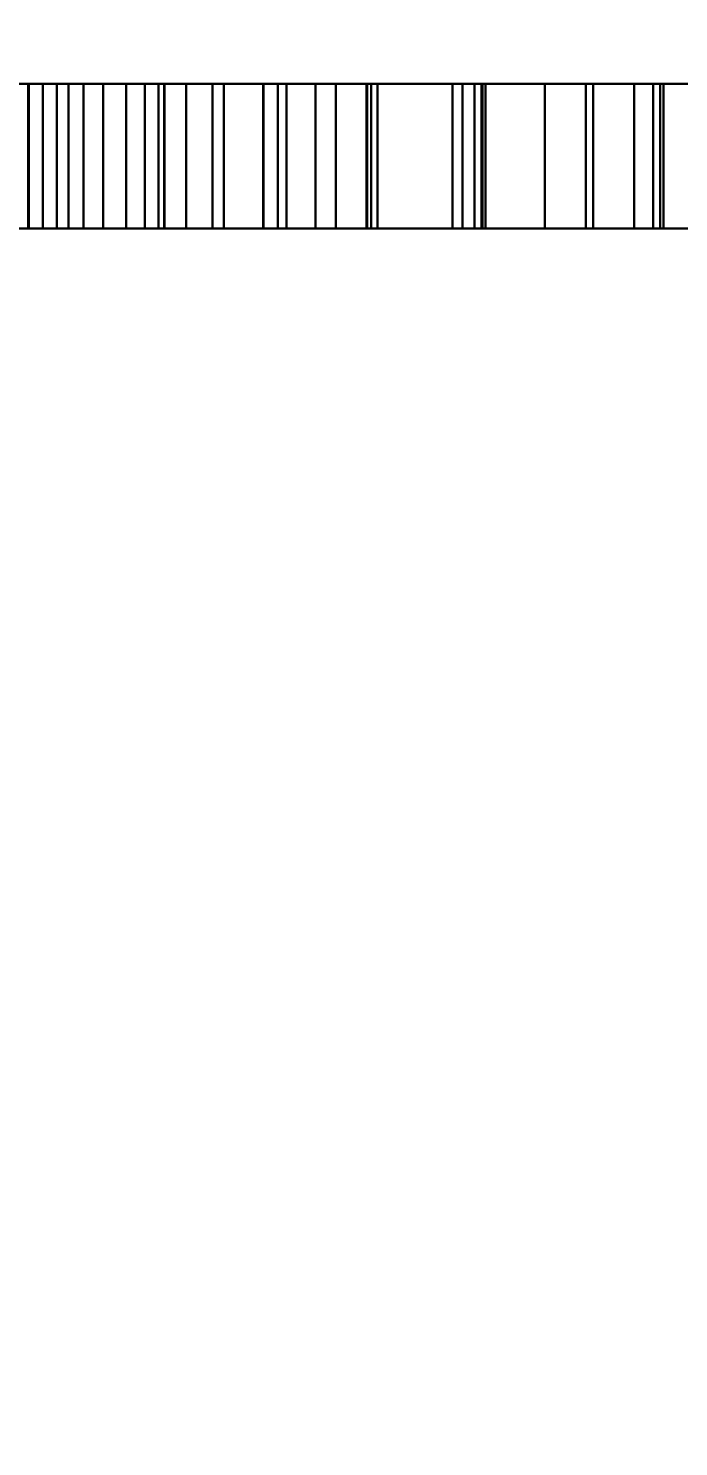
# Model space of a CAD drawing. Header units: millimetres. Extents: x -33522418 to 16198808, y -126322335 to -58690945.
# Drawn here: x -15916759.46 to -15916754.18, y -63981163.69 to -63981152.19 of the extents above; entities that cross this region are included whole.
import ezdxf

# ---------------------------------------------------------------- set-up
doc = ezdxf.new("R2010")
doc.units = ezdxf.units.MM
doc.header["$LTSCALE"] = 10
doc.header["$PDMODE"] = 3
doc.linetypes.add('DASH', pattern=[0.35, 0.25, -0.1])
doc.layers.add('LAYER4', color=7, linetype='Continuous')
doc.layers.add('墙体层', color=1, linetype='Continuous')
doc.styles.add('宋体_T3', font='SimSun.ttf', dxfattribs={"width": 0.7})
doc.dimstyles.new('_TCH_ARCH&&60', dxfattribs={"dimtxt": 158.607595, "dimasz": 60, "dimexe": 90, "dimexo": 180, "dimgap": 60, "dimtad": 1, "dimdec": 0, "dimzin": 0, "dimdsep": 46, "dimtxsty": '宋体_T3', "dimblk": 'ARCHTICK', "dimcen": 0.09, "dimclrd": 2, "dimclre": 2, "dimclrt": 2, "dimazin": 2, "dimtfac": 1, "dimtdec": 0, "dimtix": 1, "dimtmove": 2, "dimatfit": 3, "dimfxl": 60, "dimtolj": 1, "dimtzin": 0, "dimarcsym": 0})

# ---------------------------------------------------------------- blocks, each defined once
blk = doc.blocks.new('754')
at = {"layer": '墙体层', "color": 8}
for points, invisible_edges in [([(45027.25, 95933.932, 62.74), (45027.25, 95998.619, 63.266), (45028.424, 95998.619, 63.266)], 12), ([(45027.25, 95933.932, 62.74), (45028.424, 95998.619, 63.266), (45028.424, 95933.932, 62.74)], 1), ([(45027.25, 95933.932, 62.74), (45027.25, 95997.711, 59.276), (45027.25, 95998.619, 63.266)], 3), ([(45028.424, 95933.932, 62.74), (45028.424, 95998.619, 63.266), (45028.424, 95997.711, 59.276)], 14), ([(45027.25, 95935.594, 37.638), (45027.25, 95998.498, 40.617), (45027.25, 95933.221, 41.204)], 13), ([(45027.25, 95883.888, 36.691), (45027.25, 95997.728, 40.137), (45027.25, 95998.498, 40.617)], 13), ([(45027.25, 95933.221, 41.204), (45027.25, 95998.498, 40.617), (45028.424, 95998.498, 40.617)], 12), ([(45027.25, 95933.221, 41.204), (45028.424, 95998.498, 40.617), (45028.424, 95933.221, 41.204)], 1), ([(45027.25, 95998.481, 58.798), (45027.25, 95933.205, 58.214), (45028.424, 95933.205, 58.214)], 12), ([(45027.25, 95998.481, 58.798), (45028.424, 95933.205, 58.214), (45028.424, 95998.481, 58.798)], 1), ([(45027.25, 95883.932, 62.74), (45027.25, 95998.481, 58.798), (45027.25, 95997.711, 59.276)], 13), ([(45027.25, 95935.161, 62.064), (45027.25, 95933.205, 58.214), (45027.25, 95998.481, 58.798)], 13), ([(45028.424, 95935.594, 37.638), (45028.424, 95933.221, 41.204), (45028.424, 95998.498, 40.617)], 13), ([(45028.424, 95883.888, 36.691), (45028.424, 95998.498, 40.617), (45028.424, 95997.728, 40.137)], 13), ([(45028.424, 95883.932, 62.74), (45028.424, 95997.711, 59.276), (45028.424, 95998.481, 58.798)], 13), ([(45028.424, 95935.161, 62.064), (45028.424, 95998.481, 58.798), (45028.424, 95933.205, 58.214)], 13), ([(45027.25, 95998.075, 36.011), (45027.25, 95932.993, 36.317), (45028.424, 95932.993, 36.317)], 12), ([(45027.25, 95998.075, 36.011), (45028.424, 95932.993, 36.317), (45028.424, 95998.075, 36.011)], 1), ([(45027.25, 95998.075, 36.011), (45027.25, 95996.911, 39.763), (45027.25, 95932.993, 36.317)], 3), ([(45028.424, 95998.075, 36.011), (45028.424, 95932.993, 36.317), (45028.424, 95996.911, 39.763)], 14), ([(45027.25, 95882.993, 36.317), (45027.25, 95996.911, 39.763), (45027.25, 95997.728, 40.137)], 13), ([(45028.424, 95882.993, 36.317), (45028.424, 95997.728, 40.137), (45028.424, 95996.911, 39.763)], 13), ([(45027.25, 95970.206, 46.644), (45027.25, 95972.159, 50.985), (45027.25, 95970.766, 46.435)], 3), ([(45027.25, 95970.206, 46.644), (45027.25, 95971.301, 51.271), (45027.25, 95972.159, 50.985)], 13), ([(45027.25, 95969.876, 59.271), (45027.25, 95972.121, 62.744), (45027.25, 95970.325, 58.962)], 3), ([(45027.25, 95969.876, 59.271), (45027.25, 95971.452, 63.02), (45027.25, 95972.121, 62.744)], 13), ([(45028.424, 95970.206, 46.644), (45028.424, 95970.766, 46.435), (45028.424, 95972.159, 50.985)], 14), ([(45028.424, 95970.206, 46.644), (45028.424, 95972.159, 50.985), (45028.424, 95971.301, 51.271)], 13), ([(45028.424, 95969.876, 59.271), (45028.424, 95970.325, 58.962), (45028.424, 95972.121, 62.744)], 14), ([(45028.424, 95969.876, 59.271), (45028.424, 95972.121, 62.744), (45028.424, 95971.452, 63.02)], 13), ([(45027.25, 95969.718, 39.704), (45027.25, 95971.654, 36.287), (45027.25, 95970.887, 36.036)], 13), ([(45027.25, 95970.326, 39.941), (45027.25, 95971.654, 36.287), (45027.25, 95969.718, 39.704)], 3), ([(45028.424, 95969.718, 39.704), (45028.424, 95970.887, 36.036), (45028.424, 95971.654, 36.287)], 13), ([(45028.424, 95970.326, 39.941), (45028.424, 95969.718, 39.704), (45028.424, 95971.654, 36.287)], 14), ([(45027.25, 95969.378, 59.532), (45027.25, 95971.452, 63.02), (45027.25, 95969.876, 59.271)], 3), ([(45027.25, 95969.378, 59.532), (45027.25, 95970.741, 63.265), (45027.25, 95971.452, 63.02)], 13), ([(45028.424, 95969.378, 59.532), (45028.424, 95969.876, 59.271), (45028.424, 95971.452, 63.02)], 14), ([(45028.424, 95969.378, 59.532), (45028.424, 95971.452, 63.02), (45028.424, 95970.741, 63.265)], 13), ([(45027.25, 95971.301, 51.271), (45027.25, 95970.321, 51.578), (45028.424, 95970.321, 51.578)], 12), ([(45027.25, 95971.301, 51.271), (45028.424, 95970.321, 51.578), (45028.424, 95971.301, 51.271)], 1), ([(45027.25, 95969.53, 46.867), (45027.25, 95971.301, 51.271), (45027.25, 95970.206, 46.644)], 3), ([(45027.25, 95969.53, 46.867), (45027.25, 95970.321, 51.578), (45027.25, 95971.301, 51.271)], 13), ([(45028.424, 95969.53, 46.867), (45028.424, 95970.206, 46.644), (45028.424, 95971.301, 51.271)], 14), ([(45028.424, 95969.53, 46.867), (45028.424, 95971.301, 51.271), (45028.424, 95970.321, 51.578)], 13), ([(45027.25, 95970.092, 35.831), (45027.25, 95970.887, 36.036), (45028.424, 95970.887, 36.036)], 12), ([(45027.25, 95970.092, 35.831), (45028.424, 95970.887, 36.036), (45028.424, 95970.092, 35.831)], 1), ([(45027.25, 95969.718, 39.704), (45027.25, 95970.887, 36.036), (45027.25, 95970.092, 35.831)], 13), ([(45028.424, 95969.718, 39.704), (45028.424, 95970.092, 35.831), (45028.424, 95970.887, 36.036)], 13), ([(45027.25, 95970.206, 46.644), (45027.25, 95970.766, 46.435), (45028.424, 95970.766, 46.435)], 12), ([(45027.25, 95970.206, 46.644), (45028.424, 95970.766, 46.435), (45028.424, 95970.206, 46.644)], 1), ([(45027.25, 95970.741, 63.265), (45027.25, 95969.998, 63.472), (45028.424, 95969.998, 63.472)], 12), ([(45027.25, 95970.741, 63.265), (45028.424, 95969.998, 63.472), (45028.424, 95970.741, 63.265)], 1), ([(45027.25, 95969.378, 59.532), (45027.25, 95969.998, 63.472), (45027.25, 95970.741, 63.265)], 13), ([(45028.424, 95969.378, 59.532), (45028.424, 95970.741, 63.265), (45028.424, 95969.998, 63.472)], 13), ([(45027.25, 95970.326, 39.941), (45027.25, 95969.718, 39.704), (45028.424, 95969.718, 39.704)], 12), ([(45027.25, 95970.326, 39.941), (45028.424, 95969.718, 39.704), (45028.424, 95970.326, 39.941)], 1), ([(45027.25, 95969.876, 59.271), (45027.25, 95970.325, 58.962), (45028.424, 95970.325, 58.962)], 12), ([(45027.25, 95969.876, 59.271), (45028.424, 95970.325, 58.962), (45028.424, 95969.876, 59.271)], 1), ([(45027.25, 95970.321, 51.578), (45027.25, 95969.219, 51.903), (45028.424, 95969.219, 51.903)], 12), ([(45027.25, 95970.321, 51.578), (45028.424, 95969.219, 51.903), (45028.424, 95970.321, 51.578)], 1), ([(45027.25, 95968.738, 47.103), (45027.25, 95970.321, 51.578), (45027.25, 95969.53, 46.867)], 3), ([(45027.25, 95968.738, 47.103), (45027.25, 95969.219, 51.903), (45027.25, 95970.321, 51.578)], 13), ([(45028.424, 95968.738, 47.103), (45028.424, 95969.53, 46.867), (45028.424, 95970.321, 51.578)], 14), ([(45028.424, 95968.738, 47.103), (45028.424, 95970.321, 51.578), (45028.424, 95969.219, 51.903)], 13), ([(45027.25, 95969.53, 46.867), (45027.25, 95970.206, 46.644), (45028.424, 95970.206, 46.644)], 12), ([(45027.25, 95969.53, 46.867), (45028.424, 95970.206, 46.644), (45028.424, 95969.53, 46.867)], 1), ([(45027.25, 95969.269, 35.672), (45027.25, 95970.092, 35.831), (45028.424, 95970.092, 35.831)], 12), ([(45027.25, 95969.269, 35.672), (45028.424, 95970.092, 35.831), (45028.424, 95969.269, 35.672)], 1), ([(45027.25, 95969.043, 39.52), (45027.25, 95970.092, 35.831), (45027.25, 95969.269, 35.672)], 13), ([(45027.25, 95969.718, 39.704), (45027.25, 95970.092, 35.831), (45027.25, 95969.043, 39.52)], 3), ([(45028.424, 95969.043, 39.52), (45028.424, 95969.269, 35.672), (45028.424, 95970.092, 35.831)], 13), ([(45028.424, 95969.718, 39.704), (45028.424, 95969.043, 39.52), (45028.424, 95970.092, 35.831)], 14), ([(45027.25, 95969.998, 63.472), (45027.25, 95969.223, 63.641), (45028.424, 95969.223, 63.641)], 12), ([(45027.25, 95969.998, 63.472), (45028.424, 95969.223, 63.641), (45028.424, 95969.998, 63.472)], 1), ([(45027.25, 95968.829, 59.746), (45027.25, 95969.998, 63.472), (45027.25, 95969.378, 59.532)], 3), ([(45027.25, 95968.829, 59.746), (45027.25, 95969.223, 63.641), (45027.25, 95969.998, 63.472)], 13), ([(45028.424, 95968.829, 59.746), (45028.424, 95969.378, 59.532), (45028.424, 95969.998, 63.472)], 14), ([(45028.424, 95968.829, 59.746), (45028.424, 95969.998, 63.472), (45028.424, 95969.223, 63.641)], 13), ([(45027.25, 95969.378, 59.532), (45027.25, 95969.876, 59.271), (45028.424, 95969.876, 59.271)], 12), ([(45027.25, 95969.378, 59.532), (45028.424, 95969.876, 59.271), (45028.424, 95969.378, 59.532)], 1), ([(45027.25, 95969.718, 39.704), (45027.25, 95969.043, 39.52), (45028.424, 95969.043, 39.52)], 12), ([(45027.25, 95969.718, 39.704), (45028.424, 95969.043, 39.52), (45028.424, 95969.718, 39.704)], 1), ([(45027.25, 95968.738, 47.103), (45027.25, 95969.53, 46.867), (45028.424, 95969.53, 46.867)], 12), ([(45027.25, 95968.738, 47.103), (45028.424, 95969.53, 46.867), (45028.424, 95968.738, 47.103)], 1), ([(45027.25, 95968.829, 59.746), (45027.25, 95969.378, 59.532), (45028.424, 95969.378, 59.532)], 12), ([(45027.25, 95968.829, 59.746), (45028.424, 95969.378, 59.532), (45028.424, 95968.829, 59.746)], 1), ([(45027.25, 95968.42, 35.558), (45027.25, 95969.269, 35.672), (45028.424, 95969.269, 35.672)], 12), ([(45027.25, 95968.42, 35.558), (45028.424, 95969.269, 35.672), (45028.424, 95968.42, 35.558)], 1), ([(45027.25, 95968.301, 39.388), (45027.25, 95969.269, 35.672), (45027.25, 95968.42, 35.558)], 13), ([(45027.25, 95969.043, 39.52), (45027.25, 95969.269, 35.672), (45027.25, 95968.301, 39.388)], 3), ([(45027.25, 95969.223, 63.641), (45027.25, 95968.416, 63.773), (45028.424, 95968.416, 63.773)], 12), ([(45027.25, 95969.223, 63.641), (45028.424, 95968.416, 63.773), (45028.424, 95969.223, 63.641)], 1), ([(45027.25, 95968.23, 59.912), (45027.25, 95969.223, 63.641), (45027.25, 95968.829, 59.746)], 3), ([(45027.25, 95968.23, 59.912), (45027.25, 95968.416, 63.773), (45027.25, 95969.223, 63.641)], 13), ([(45027.25, 95969.219, 51.903), (45027.25, 95967.995, 52.248), (45028.424, 95967.995, 52.248)], 12), ([(45027.25, 95969.219, 51.903), (45028.424, 95967.995, 52.248), (45028.424, 95969.219, 51.903)], 1), ([(45027.25, 95967.829, 47.353), (45027.25, 95969.219, 51.903), (45027.25, 95968.738, 47.103)], 3), ([(45027.25, 95967.829, 47.353), (45027.25, 95967.995, 52.248), (45027.25, 95969.219, 51.903)], 13), ([(45028.424, 95968.301, 39.388), (45028.424, 95968.42, 35.558), (45028.424, 95969.269, 35.672)], 13), ([(45028.424, 95969.043, 39.52), (45028.424, 95968.301, 39.388), (45028.424, 95969.269, 35.672)], 14), ([(45028.424, 95968.23, 59.912), (45028.424, 95968.829, 59.746), (45028.424, 95969.223, 63.641)], 14), ([(45028.424, 95968.23, 59.912), (45028.424, 95969.223, 63.641), (45028.424, 95968.416, 63.773)], 13), ([(45028.424, 95967.829, 47.353), (45028.424, 95968.738, 47.103), (45028.424, 95969.219, 51.903)], 14), ([(45028.424, 95967.829, 47.353), (45028.424, 95969.219, 51.903), (45028.424, 95967.995, 52.248)], 13), ([(45027.25, 95969.043, 39.52), (45027.25, 95968.301, 39.388), (45028.424, 95968.301, 39.388)], 12), ([(45027.25, 95969.043, 39.52), (45028.424, 95968.301, 39.388), (45028.424, 95969.043, 39.52)], 1), ([(45027.25, 95968.23, 59.912), (45027.25, 95968.829, 59.746), (45028.424, 95968.829, 59.746)], 12), ([(45027.25, 95968.23, 59.912), (45028.424, 95968.829, 59.746), (45028.424, 95968.23, 59.912)], 1), ([(45027.25, 95967.829, 47.353), (45027.25, 95968.738, 47.103), (45028.424, 95968.738, 47.103)], 12), ([(45027.25, 95967.829, 47.353), (45028.424, 95968.738, 47.103), (45028.424, 95967.829, 47.353)], 1), ([(45027.25, 95967.543, 35.489), (45027.25, 95968.42, 35.558), (45028.424, 95968.42, 35.558)], 12), ([(45027.25, 95967.543, 35.489), (45028.424, 95968.42, 35.558), (45028.424, 95967.543, 35.489)], 1), ([(45027.25, 95967.492, 39.309), (45027.25, 95968.42, 35.558), (45027.25, 95967.543, 35.489)], 13), ([(45027.25, 95968.301, 39.388), (45027.25, 95968.42, 35.558), (45027.25, 95967.492, 39.309)], 3), ([(45027.25, 95968.416, 63.773), (45027.25, 95967.576, 63.867), (45028.424, 95967.576, 63.867)], 12), ([(45027.25, 95968.416, 63.773), (45028.424, 95967.576, 63.867), (45028.424, 95968.416, 63.773)], 1), ([(45027.25, 95967.581, 60.031), (45027.25, 95968.416, 63.773), (45027.25, 95968.23, 59.912)], 3), ([(45027.25, 95967.581, 60.031), (45027.25, 95967.576, 63.867), (45027.25, 95968.416, 63.773)], 13), ([(45028.424, 95967.492, 39.309), (45028.424, 95967.543, 35.489), (45028.424, 95968.42, 35.558)], 13), ([(45028.424, 95968.301, 39.388), (45028.424, 95967.492, 39.309), (45028.424, 95968.42, 35.558)], 14), ([(45028.424, 95967.581, 60.031), (45028.424, 95968.23, 59.912), (45028.424, 95968.416, 63.773)], 14), ([(45028.424, 95967.581, 60.031), (45028.424, 95968.416, 63.773), (45028.424, 95967.576, 63.867)], 13), ([(45027.25, 95968.301, 39.388), (45027.25, 95967.492, 39.309), (45028.424, 95967.492, 39.309)], 12), ([(45027.25, 95968.301, 39.388), (45028.424, 95967.492, 39.309), (45028.424, 95968.301, 39.388)], 1), ([(45027.25, 95967.581, 60.031), (45027.25, 95968.23, 59.912), (45028.424, 95968.23, 59.912)], 12), ([(45027.25, 95967.581, 60.031), (45028.424, 95968.23, 59.912), (45028.424, 95967.581, 60.031)], 1), ([(45027.25, 95967.995, 52.248), (45027.25, 95966.648, 52.613), (45028.424, 95966.648, 52.613)], 12), ([(45027.25, 95967.995, 52.248), (45028.424, 95966.648, 52.613), (45028.424, 95967.995, 52.248)], 1), ([(45027.25, 95966.803, 47.616), (45027.25, 95967.995, 52.248), (45027.25, 95967.829, 47.353)], 3), ([(45027.25, 95965.408, 47.976), (45027.25, 95967.995, 52.248), (45027.25, 95966.803, 47.616)], 3), ([(45027.25, 95965.408, 47.976), (45027.25, 95966.648, 52.613), (45027.25, 95967.995, 52.248)], 13), ([(45028.424, 95966.803, 47.616), (45028.424, 95967.829, 47.353), (45028.424, 95967.995, 52.248)], 14), ([(45028.424, 95965.408, 47.976), (45028.424, 95966.803, 47.616), (45028.424, 95967.995, 52.248)], 14), ([(45028.424, 95965.408, 47.976), (45028.424, 95967.995, 52.248), (45028.424, 95966.648, 52.613)], 13), ([(45027.25, 95966.803, 47.616), (45027.25, 95967.829, 47.353), (45028.424, 95967.829, 47.353)], 12), ([(45027.25, 95966.803, 47.616), (45028.424, 95967.829, 47.353), (45028.424, 95966.803, 47.616)], 1), ([(45027.25, 95966.882, 60.102), (45027.25, 95967.581, 60.031), (45028.424, 95967.581, 60.031)], 12), ([(45027.25, 95966.882, 60.102), (45028.424, 95967.581, 60.031), (45028.424, 95966.882, 60.102)], 1), ([(45027.25, 95966.882, 60.102), (45027.25, 95967.576, 63.867), (45027.25, 95967.581, 60.031)], 3), ([(45027.25, 95967.576, 63.867), (45027.25, 95966.705, 63.924), (45028.424, 95966.705, 63.924)], 12), ([(45027.25, 95967.576, 63.867), (45028.424, 95966.705, 63.924), (45028.424, 95967.576, 63.867)], 1), ([(45027.25, 95966.882, 60.102), (45027.25, 95966.705, 63.924), (45027.25, 95967.576, 63.867)], 13), ([(45027.25, 95966.639, 35.466), (45027.25, 95967.543, 35.489), (45028.424, 95967.543, 35.489)], 12), ([(45027.25, 95966.639, 35.466), (45028.424, 95967.543, 35.489), (45028.424, 95966.639, 35.466)], 1), ([(45027.25, 95966.615, 39.283), (45027.25, 95967.543, 35.489), (45027.25, 95966.639, 35.466)], 13), ([(45027.25, 95967.492, 39.309), (45027.25, 95967.543, 35.489), (45027.25, 95966.615, 39.283)], 3), ([(45027.25, 95967.492, 39.309), (45027.25, 95966.615, 39.283), (45028.424, 95966.615, 39.283)], 12), ([(45027.25, 95967.492, 39.309), (45028.424, 95966.615, 39.283), (45028.424, 95967.492, 39.309)], 1), ([(45028.424, 95966.882, 60.102), (45028.424, 95967.581, 60.031), (45028.424, 95967.576, 63.867)], 14), ([(45028.424, 95966.882, 60.102), (45028.424, 95967.576, 63.867), (45028.424, 95966.705, 63.924)], 13), ([(45028.424, 95966.615, 39.283), (45028.424, 95966.639, 35.466), (45028.424, 95967.543, 35.489)], 13), ([(45028.424, 95967.492, 39.309), (45028.424, 95966.615, 39.283), (45028.424, 95967.543, 35.489)], 14), ([(45027.25, 95966.133, 60.126), (45027.25, 95966.882, 60.102), (45028.424, 95966.882, 60.102)], 12), ([(45027.25, 95966.133, 60.126), (45028.424, 95966.882, 60.102), (45028.424, 95966.133, 60.126)], 1), ([(45027.25, 95966.133, 60.126), (45027.25, 95966.705, 63.924), (45027.25, 95966.882, 60.102)], 3), ([(45027.25, 95965.408, 47.976), (45027.25, 95966.803, 47.616), (45028.424, 95966.803, 47.616)], 12), ([(45027.25, 95965.408, 47.976), (45028.424, 95966.803, 47.616), (45028.424, 95965.408, 47.976)], 1), ([(45028.424, 95966.133, 60.126), (45028.424, 95966.882, 60.102), (45028.424, 95966.705, 63.924)], 14), ([(45027.25, 95966.705, 63.924), (45027.25, 95965.802, 63.942), (45028.424, 95965.802, 63.942)], 12), ([(45027.25, 95966.705, 63.924), (45028.424, 95965.802, 63.942), (45028.424, 95966.705, 63.924)], 1), ([(45027.25, 95966.133, 60.126), (45027.25, 95965.802, 63.942), (45027.25, 95966.705, 63.924)], 13), ([(45028.424, 95966.133, 60.126), (45028.424, 95966.705, 63.924), (45028.424, 95965.802, 63.942)], 13), ([(45027.25, 95966.648, 52.613), (45027.25, 95962.547, 53.788), (45028.424, 95962.547, 53.788)], 12), ([(45027.25, 95966.648, 52.613), (45028.424, 95962.547, 53.788), (45028.424, 95966.648, 52.613)], 1), ([(45027.25, 95964.141, 48.322), (45027.25, 95966.648, 52.613), (45027.25, 95965.408, 47.976)], 3), ([(45027.25, 95964.141, 48.322), (45027.25, 95962.547, 53.788), (45027.25, 95966.648, 52.613)], 13), ([(45027.25, 95965.171, 35.511), (45027.25, 95966.639, 35.466), (45028.424, 95966.639, 35.466)], 12), ([(45027.25, 95965.171, 35.511), (45028.424, 95966.639, 35.466), (45028.424, 95965.171, 35.511)], 1), ([(45027.25, 95965.741, 39.312), (45027.25, 95966.639, 35.466), (45027.25, 95965.171, 35.511)], 13), ([(45027.25, 95966.615, 39.283), (45027.25, 95966.639, 35.466), (45027.25, 95965.741, 39.312)], 3), ([(45027.25, 95966.615, 39.283), (45027.25, 95965.741, 39.312), (45028.424, 95965.741, 39.312)], 12), ([(45027.25, 95966.615, 39.283), (45028.424, 95965.741, 39.312), (45028.424, 95966.615, 39.283)], 1), ([(45028.424, 95964.141, 48.322), (45028.424, 95965.408, 47.976), (45028.424, 95966.648, 52.613)], 14), ([(45028.424, 95964.141, 48.322), (45028.424, 95966.648, 52.613), (45028.424, 95962.547, 53.788)], 13), ([(45028.424, 95965.741, 39.312), (45028.424, 95965.171, 35.511), (45028.424, 95966.639, 35.466)], 13), ([(45028.424, 95966.615, 39.283), (45028.424, 95965.741, 39.312), (45028.424, 95966.639, 35.466)], 14), ([(45027.25, 95965.256, 60.105), (45027.25, 95966.133, 60.126), (45028.424, 95966.133, 60.126)], 12), ([(45027.25, 95965.256, 60.105), (45028.424, 95966.133, 60.126), (45028.424, 95965.256, 60.105)], 1), ([(45027.25, 95965.256, 60.105), (45027.25, 95965.802, 63.942), (45027.25, 95966.133, 60.126)], 3), ([(45028.424, 95965.256, 60.105), (45028.424, 95966.133, 60.126), (45028.424, 95965.802, 63.942)], 14), ([(45027.25, 95965.802, 63.942), (45027.25, 95965.197, 63.931), (45028.424, 95965.197, 63.931)], 12), ([(45027.25, 95965.802, 63.942), (45028.424, 95965.197, 63.931), (45028.424, 95965.802, 63.942)], 1), ([(45027.25, 95965.256, 60.105), (45027.25, 95965.197, 63.931), (45027.25, 95965.802, 63.942)], 13), ([(45028.424, 95965.256, 60.105), (45028.424, 95965.802, 63.942), (45028.424, 95965.197, 63.931)], 13), ([(45027.25, 95965.741, 39.312), (45027.25, 95964.925, 39.401), (45028.424, 95964.925, 39.401)], 12), ([(45027.25, 95965.741, 39.312), (45028.424, 95964.925, 39.401), (45028.424, 95965.741, 39.312)], 1), ([(45027.25, 95965.741, 39.312), (45027.25, 95965.171, 35.511), (45027.25, 95964.925, 39.401)], 3), ([(45028.424, 95965.741, 39.312), (45028.424, 95964.925, 39.401), (45028.424, 95965.171, 35.511)], 14), ([(45027.25, 95964.141, 48.322), (45027.25, 95965.408, 47.976), (45028.424, 95965.408, 47.976)], 12), ([(45027.25, 95964.141, 48.322), (45028.424, 95965.408, 47.976), (45028.424, 95964.141, 48.322)], 1), ([(45027.25, 95964.454, 60.041), (45027.25, 95965.256, 60.105), (45028.424, 95965.256, 60.105)], 12), ([(45027.25, 95964.454, 60.041), (45028.424, 95965.256, 60.105), (45028.424, 95964.454, 60.041)], 1), ([(45027.25, 95965.256, 60.105), (45027.25, 95964.603, 63.897), (45027.25, 95965.197, 63.931)], 13), ([(45027.25, 95964.454, 60.041), (45027.25, 95964.603, 63.897), (45027.25, 95965.256, 60.105)], 3), ([(45027.25, 95965.197, 63.931), (45027.25, 95964.603, 63.897), (45028.424, 95964.603, 63.897)], 12), ([(45027.25, 95965.197, 63.931), (45028.424, 95964.603, 63.897), (45028.424, 95965.197, 63.931)], 1), ([(45028.424, 95965.256, 60.105), (45028.424, 95965.197, 63.931), (45028.424, 95964.603, 63.897)], 13), ([(45028.424, 95964.454, 60.041), (45028.424, 95965.256, 60.105), (45028.424, 95964.603, 63.897)], 14), ([(45027.25, 95963.806, 35.647), (45027.25, 95965.171, 35.511), (45028.424, 95965.171, 35.511)], 12), ([(45027.25, 95963.806, 35.647), (45028.424, 95965.171, 35.511), (45028.424, 95963.806, 35.647)], 1), ([(45027.25, 95964.925, 39.401), (45027.25, 95965.171, 35.511), (45027.25, 95963.806, 35.647)], 13), ([(45028.424, 95964.925, 39.401), (45028.424, 95963.806, 35.647), (45028.424, 95965.171, 35.511)], 13)]:
    blk.add_3dface(points, dxfattribs=dict(at, invisible_edges=invisible_edges))
blk = doc.blocks.new('_ArchTick')
at = {"color": 0, "linetype": 'ByBlock', "const_width": 0.15}
blk.add_lwpolyline([(-0.5, -0.5), (0.5, 0.5)], dxfattribs=at)
blk = doc.blocks.new('*D791')
at = {"layer": 'Defpoints', "color": 0, "linetype": 'DASH', "transparency": 16777216}
for p in [(-15915047.055, -63980372.977), (-15923207.055, -63981198.223), (-15915047.055, -63981198.223)]:
    blk.add_point(p, dxfattribs=at)
at = {"layer": 'LAYER4', "color": 2, "linetype": 'DASH', "lineweight": -2, "transparency": 16777216}
for p, q in [((-15923207.055, -63981018.223), (-15923207.055, -63980282.977)), ((-15915047.055, -63981018.223), (-15915047.055, -63980282.977)), ((-15923207.055, -63980372.977), (-15915047.055, -63980372.977))]:
    blk.add_line(p, q, dxfattribs=at)
at = {"layer": 'LAYER4', "color": 2, "linetype": 'DASH', "lineweight": -2, "transparency": 16777216, "xscale": 60, "yscale": 60, "zscale": 60, "rotation": 180}
blk.add_blockref('_ArchTick', (-15923207.055, -63980372.977), dxfattribs=at)
at = {"layer": 'LAYER4', "color": 2, "linetype": 'DASH', "lineweight": -2, "transparency": 16777216, "xscale": 60, "yscale": 60, "zscale": 60}
blk.add_blockref('_ArchTick', (-15915047.055, -63980372.977), dxfattribs=at)
at = {"layer": 'LAYER4', "color": 2, "linetype": 'DASH', "lineweight": -2, "transparency": 16777216, "insert": (-15919127.055, -63980233.674), "char_height": 158.6076, "attachment_point": 5, "style": '宋体_T3'}
blk.add_mtext('\\A1;8160', dxfattribs=at)

msp = doc.modelspace()

# ---------------------------------------------------------------- block references
at = {"layer": 'LAYER4', "lineweight": -2, "xscale": -1, "rotation": 90}
msp.add_blockref('754', (-15820789.136, -63936125.387, -747.178), dxfattribs=at)

# ---------------------------------------------------------------- dimensions: what is measured, and where the dimension line sits
at = {"layer": 'LAYER4', "color": 8, "linetype": 'DASH', "lineweight": -2}
dim = msp.add_linear_dim(base=(-15915047.055, -63980372.977), p1=(-15923207.055, -63981198.223), p2=(-15915047.055, -63981198.223), dimstyle='_TCH_ARCH&&60', dxfattribs=at)
dim.commit()
dim.dimension.update_dxf_attribs({"geometry": '*D791', "text_midpoint": (-15919127.055, -63980233.674)})

doc.saveas('drawing.dxf')
